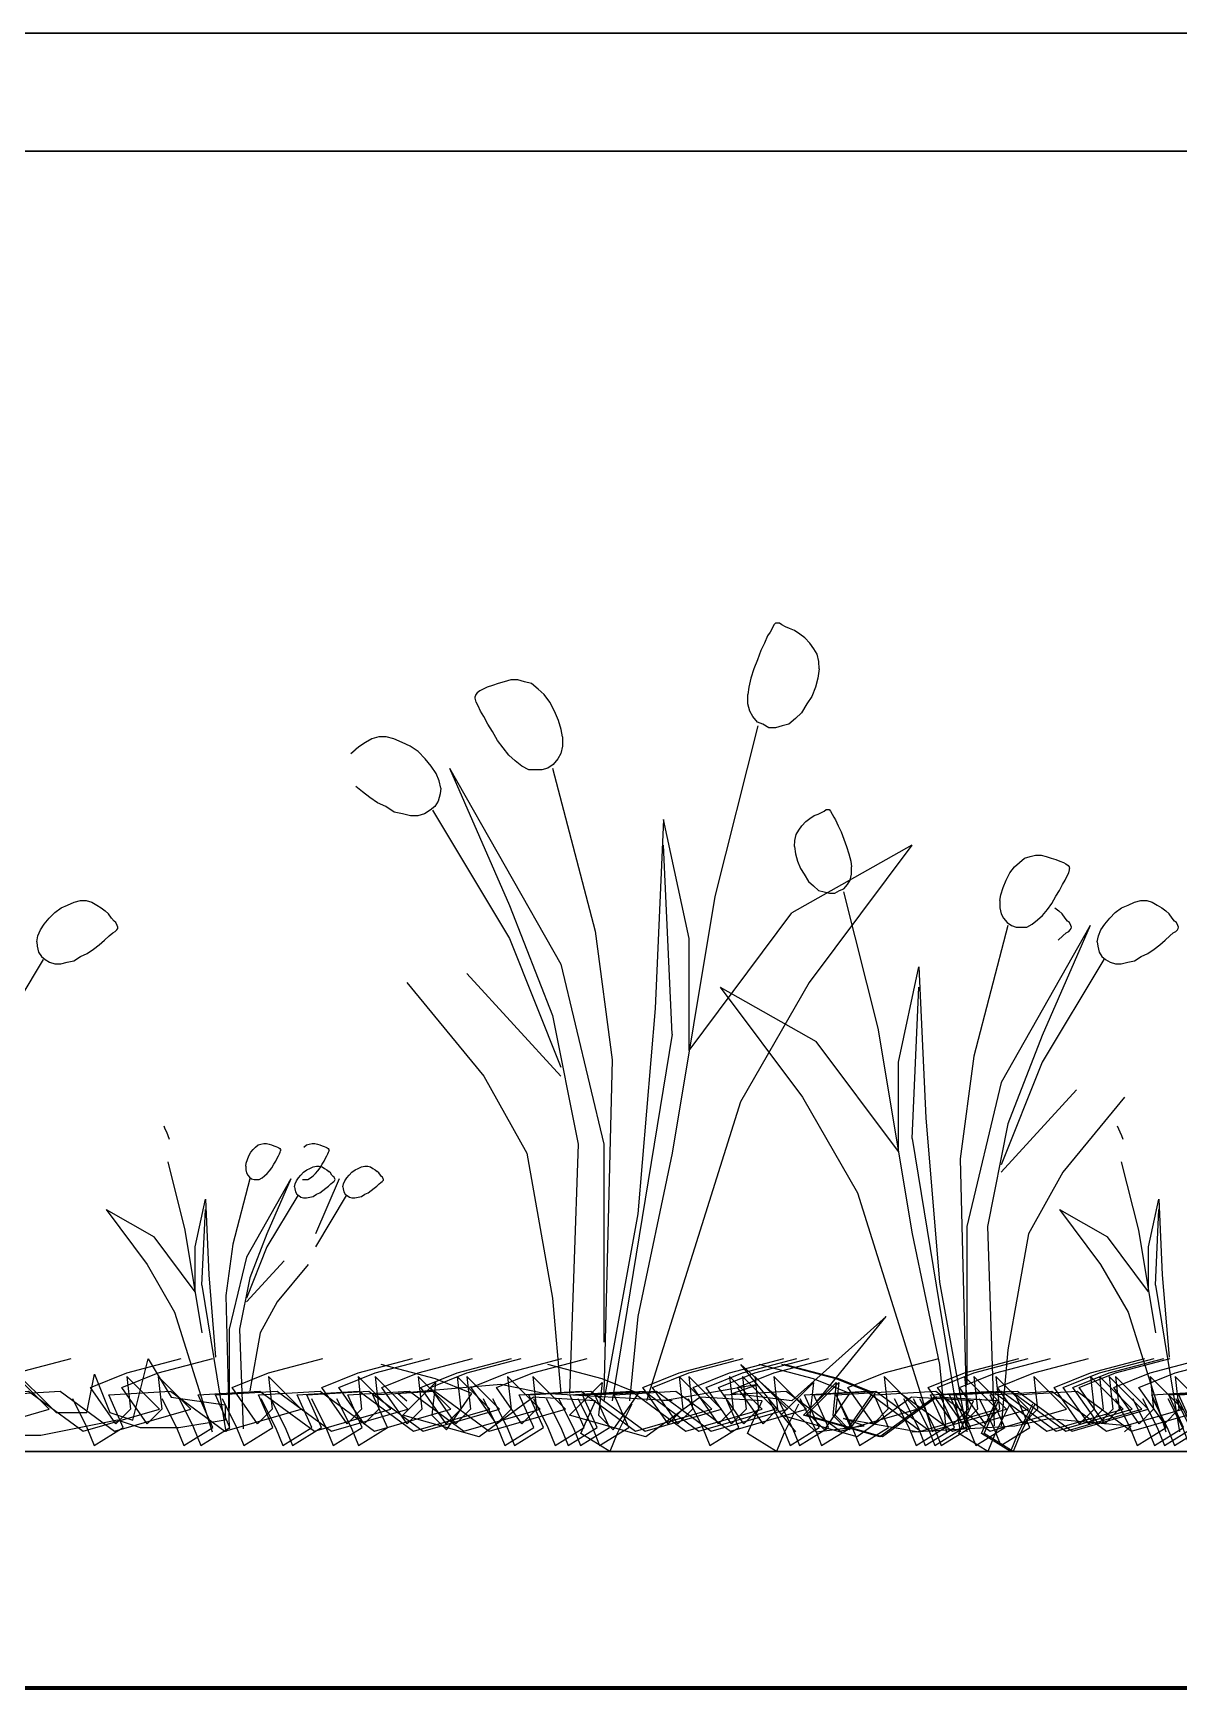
# Model space of a CAD drawing. Header units: metres. Extents: x -109 to 591, y -5 to 592.
# Drawn here: x 587.166 to 587.65, y 6.575 to 7.275 of the extents above; entities that cross this region are included whole.
import ezdxf

# ---------------------------------------------------------------- set-up
doc = ezdxf.new("R2010")
doc.units = ezdxf.units.M
doc.header["$LTSCALE"] = 0.03
doc.layers.add('ARBOLES', color=118, linetype='Continuous')
doc.layers.add('Areas verdes', color=74, linetype='Continuous')
doc.layers.add('Muro', color=7, linetype='Continuous', lineweight=70)
doc.layers.add('Muro bajo', color=7, linetype='Continuous', lineweight=30)

# ---------------------------------------------------------------- blocks, each defined once
blk = doc.blocks.new('palm1')
at = {"layer": 'ARBOLES', "color": 72}
blk.add_lwpolyline([(295.18443, 18.95684), (295.15734, 18.92976), (295.14831, 18.92976), (295.13928, 18.92976), (295.13476, 18.95233), (295.12573, 18.92976), (295.11218, 18.92525), (295.10315, 18.96135), (295.08961, 18.93879), (295.058, 18.93428), (295.058, 18.92525), (295.08509, 18.92074), (295.10767, 18.92074), (295.12122, 18.92525), (295.16637, 18.91623), (295.17992, 18.91623)], dxfattribs=at)

msp = doc.modelspace()

# ---------------------------------------------------------------- linework, layer by layer
at = {"layer": 'Areas verdes', "color": 6, "linetype": 'Continuous'}
for p, q in [((587.47748, 7.02144), (587.47647, 7.01989)), ((587.47834, 7.02299), (587.47748, 7.02144)), ((587.47911, 7.02454), (587.47834, 7.02299)), ((587.47981, 7.02532), (587.47911, 7.02454)), ((587.48051, 7.02532), (587.47981, 7.02532)), ((587.48144, 7.02532), (587.48051, 7.02532)), ((587.48253, 7.02454), (587.48144, 7.02532)), ((587.484, 7.02377), (587.48253, 7.02454)), ((587.48578, 7.02299), (587.484, 7.02377)), ((587.48788, 7.02221), (587.48578, 7.02299)), ((587.49005, 7.02066), (587.48788, 7.02221)), ((587.47515, 7.01678), (587.4736, 7.01368)), ((587.47647, 7.01989), (587.47515, 7.01678)), ((587.49222, 7.01911), (587.49005, 7.02066)), ((587.49432, 7.01678), (587.49222, 7.01911)), ((587.49603, 7.01445), (587.49432, 7.01678)), ((587.49742, 7.01213), (587.49603, 7.01445)), ((587.47213, 7.0098), (587.47065, 7.00592)), ((587.4736, 7.01368), (587.47213, 7.0098)), ((587.49812, 7.00902), (587.49742, 7.01213)), ((587.49828, 7.00592), (587.49812, 7.00902)), ((587.36505, 7.00049), (587.36241, 6.99971)), ((587.36784, 7.00126), (587.36505, 7.00049)), ((587.37071, 7.00126), (587.36784, 7.00126)), ((587.37366, 7.00049), (587.37071, 7.00126)), ((587.37653, 6.99971), (587.37366, 7.00049)), ((587.46941, 7.00204), (587.46848, 6.99816)), ((587.47065, 7.00592), (587.46941, 7.00204)), ((587.49773, 7.00204), (587.49665, 6.99816)), ((587.49828, 7.00592), (587.49773, 7.00204)), ((587.35295, 6.99506), (587.35271, 6.99428)), ((587.35279, 6.99351), (587.35271, 6.99428)), ((587.35318, 6.99195), (587.35279, 6.99351)), ((587.35357, 6.99583), (587.35295, 6.99506)), ((587.35465, 6.99661), (587.35357, 6.99583)), ((587.35605, 6.99738), (587.35465, 6.99661)), ((587.35783, 6.99816), (587.35605, 6.99738)), ((587.36001, 6.99894), (587.35783, 6.99816)), ((587.36241, 6.99971), (587.36001, 6.99894)), ((587.37933, 6.99738), (587.37653, 6.99971)), ((587.38189, 6.99506), (587.37933, 6.99738)), ((587.38429, 6.99195), (587.38189, 6.99506)), ((587.46848, 6.99816), (587.46802, 6.99506)), ((587.46809, 6.99118), (587.46802, 6.99506)), ((587.4951, 6.99428), (587.49308, 6.99118)), ((587.49665, 6.99816), (587.4951, 6.99428)), ((587.35395, 6.9904), (587.35318, 6.99195)), ((587.35504, 6.98807), (587.35395, 6.9904)), ((587.35644, 6.98575), (587.35504, 6.98807)), ((587.38631, 6.98807), (587.38429, 6.99195)), ((587.38794, 6.98419), (587.38631, 6.98807)), ((587.46887, 6.98807), (587.46809, 6.99118)), ((587.47027, 6.98575), (587.46887, 6.98807)), ((587.49075, 6.9873), (587.48819, 6.98497)), ((587.49308, 6.99118), (587.49075, 6.9873)), ((587.35807, 6.98264), (587.35644, 6.98575)), ((587.36001, 6.97954), (587.35807, 6.98264)), ((587.36218, 6.97566), (587.36001, 6.97954)), ((587.3891, 6.98031), (587.38794, 6.98419)), ((587.38972, 6.97721), (587.3891, 6.98031)), ((587.47213, 6.98342), (587.47027, 6.98575)), ((587.47438, 6.98264), (587.47213, 6.98342)), ((587.47694, 6.98109), (587.47438, 6.98264)), ((587.47973, 6.98109), (587.47694, 6.98109)), ((587.4826, 6.98187), (587.47973, 6.98109)), ((587.48547, 6.98264), (587.4826, 6.98187)), ((587.48819, 6.98497), (587.48547, 6.98264)), ((587.30399, 6.97333), (587.30189, 6.97178)), ((587.30639, 6.97488), (587.30399, 6.97333)), ((587.30903, 6.97643), (587.30639, 6.97488)), ((587.3119, 6.97721), (587.30903, 6.97643)), ((587.315, 6.97721), (587.3119, 6.97721)), ((587.31834, 6.97643), (587.315, 6.97721)), ((587.32183, 6.97488), (587.31834, 6.97643)), ((587.32525, 6.97333), (587.32183, 6.97488)), ((587.32858, 6.971), (587.32525, 6.97333)), ((587.36451, 6.97256), (587.36218, 6.97566)), ((587.36699, 6.96945), (587.36451, 6.97256)), ((587.38965, 6.97333), (587.38895, 6.97023)), ((587.38972, 6.97721), (587.38965, 6.97333)), ((587.30011, 6.97023), (587.30189, 6.97178)), ((587.33153, 6.9679), (587.32858, 6.971)), ((587.33409, 6.9648), (587.33153, 6.9679)), ((587.36971, 6.96712), (587.36699, 6.96945)), ((587.3725, 6.9648), (587.36971, 6.96712)), ((587.38577, 6.96557), (587.38352, 6.96402)), ((587.38763, 6.9679), (587.38577, 6.96557)), ((587.38895, 6.97023), (587.38763, 6.9679)), ((587.33619, 6.96169), (587.33409, 6.9648)), ((587.33751, 6.95859), (587.33619, 6.96169)), ((587.33813, 6.95549), (587.33751, 6.95859)), ((587.37537, 6.96324), (587.3725, 6.9648)), ((587.37824, 6.96324), (587.37537, 6.96324)), ((587.38096, 6.96324), (587.37824, 6.96324)), ((587.38352, 6.96402), (587.38096, 6.96324)), ((587.30499, 6.95393), (587.3022, 6.95626)), ((587.3081, 6.95161), (587.30499, 6.95393)), ((587.31143, 6.94928), (587.3081, 6.95161)), ((587.33789, 6.95316), (587.33712, 6.95005)), ((587.33813, 6.95549), (587.33789, 6.95316)), ((587.31493, 6.94773), (587.31143, 6.94928)), ((587.3185, 6.9454), (587.31493, 6.94773)), ((587.32199, 6.94462), (587.3185, 6.9454)), ((587.3254, 6.94385), (587.32199, 6.94462)), ((587.3313, 6.94462), (587.3285, 6.94385)), ((587.3337, 6.94617), (587.3313, 6.94462)), ((587.33564, 6.94773), (587.3337, 6.94617)), ((587.33712, 6.95005), (587.33564, 6.94773)), ((587.49612, 6.94392), (587.49779, 6.94454)), ((587.49779, 6.94454), (587.49922, 6.94516)), ((587.49922, 6.94516), (587.5004, 6.94579)), ((587.5004, 6.94579), (587.50127, 6.94641)), ((587.50127, 6.94641), (587.50202, 6.94641)), ((587.50202, 6.94641), (587.50257, 6.94641)), ((587.50257, 6.94641), (587.50313, 6.94579)), ((587.50313, 6.94579), (587.50375, 6.94454)), ((587.50375, 6.94454), (587.50444, 6.9433)), ((587.3285, 6.94385), (587.3254, 6.94385)), ((587.48848, 6.93585), (587.4896, 6.93772)), ((587.4896, 6.93772), (587.49097, 6.93958)), ((587.49097, 6.93958), (587.49264, 6.94144)), ((587.49264, 6.94144), (587.49438, 6.94268)), ((587.49438, 6.94268), (587.49612, 6.94392)), ((587.50444, 6.9433), (587.50524, 6.94206)), ((587.50524, 6.94206), (587.5063, 6.93958)), ((587.5063, 6.93958), (587.50754, 6.93709)), ((587.50754, 6.93709), (587.50872, 6.93399)), ((587.4878, 6.93089), (587.48792, 6.93337)), ((587.4878, 6.93089), (587.48824, 6.92778)), ((587.48792, 6.93337), (587.48848, 6.93585)), ((587.50872, 6.93399), (587.5099, 6.93089)), ((587.5099, 6.93089), (587.51089, 6.92778)), ((587.48824, 6.92778), (587.4891, 6.92468)), ((587.4891, 6.92468), (587.49035, 6.92158)), ((587.51089, 6.92778), (587.51164, 6.92468)), ((587.51164, 6.92468), (587.51201, 6.9222)), ((587.58091, 6.9222), (587.58296, 6.92406)), ((587.58296, 6.92406), (587.58519, 6.92592)), ((587.58519, 6.92592), (587.58749, 6.92654)), ((587.58749, 6.92654), (587.58985, 6.92716)), ((587.58985, 6.92716), (587.59215, 6.92716)), ((587.59215, 6.92716), (587.59438, 6.92654)), ((587.59438, 6.92654), (587.59649, 6.92592)), ((587.59649, 6.92592), (587.59842, 6.9253)), ((587.59842, 6.9253), (587.60015, 6.92468)), ((587.60015, 6.92468), (587.60158, 6.92406)), ((587.60158, 6.92406), (587.6027, 6.92344)), ((587.6027, 6.92344), (587.60357, 6.92282)), ((587.49035, 6.92158), (587.49196, 6.91909)), ((587.49196, 6.91909), (587.49382, 6.91599)), ((587.51021, 6.91475), (587.51133, 6.91661)), ((587.51133, 6.91661), (587.51195, 6.91909)), ((587.51195, 6.91909), (587.51201, 6.9222)), ((587.57607, 6.91351), (587.57737, 6.91661)), ((587.57737, 6.91661), (587.57899, 6.91971)), ((587.57899, 6.91971), (587.58091, 6.9222)), ((587.60127, 6.91475), (587.60239, 6.91661)), ((587.60239, 6.91661), (587.60326, 6.91847)), ((587.60326, 6.91847), (587.60388, 6.91971)), ((587.60357, 6.92282), (587.60406, 6.9222)), ((587.60388, 6.91971), (587.60419, 6.92096)), ((587.60406, 6.9222), (587.60425, 6.92158)), ((587.60419, 6.92096), (587.60425, 6.92158)), ((587.49382, 6.91599), (587.49587, 6.91413)), ((587.49587, 6.91413), (587.49804, 6.91227)), ((587.49804, 6.91227), (587.50034, 6.91164)), ((587.50034, 6.91164), (587.50264, 6.91102)), ((587.50264, 6.91102), (587.50487, 6.91102)), ((587.50487, 6.91102), (587.50692, 6.91227)), ((587.50692, 6.91227), (587.50872, 6.91289)), ((587.50872, 6.91289), (587.51021, 6.91475)), ((587.57464, 6.90792), (587.57514, 6.9104)), ((587.57514, 6.9104), (587.57607, 6.91351)), ((587.59668, 6.90668), (587.59842, 6.90978)), ((587.59842, 6.90978), (587.59997, 6.91227)), ((587.59997, 6.91227), (587.60127, 6.91475)), ((587.17248, 6.90047), (587.17484, 6.90295)), ((587.17484, 6.90295), (587.17751, 6.90482)), ((587.17751, 6.90482), (587.18024, 6.90606)), ((587.18024, 6.90606), (587.18303, 6.9073)), ((587.18303, 6.9073), (587.1857, 6.90792)), ((587.1857, 6.90792), (587.18819, 6.90792)), ((587.18819, 6.90792), (587.19048, 6.9073)), ((587.19048, 6.9073), (587.19259, 6.90606)), ((587.19259, 6.90606), (587.19452, 6.90482)), ((587.19452, 6.90482), (587.19619, 6.90357)), ((587.19762, 6.90233), (587.19619, 6.90357)), ((587.19892, 6.90047), (587.19762, 6.90233)), ((587.57464, 6.90792), (587.5747, 6.90482)), ((587.5747, 6.90482), (587.57526, 6.90233)), ((587.57526, 6.90233), (587.57632, 6.90047)), ((587.59283, 6.90171), (587.59482, 6.9042)), ((587.59482, 6.9042), (587.59668, 6.90668)), ((587.59795, 6.90482), (587.59962, 6.90357)), ((587.60105, 6.90233), (587.59962, 6.90357)), ((587.60235, 6.90047), (587.60105, 6.90233)), ((587.6212, 6.90047), (587.62356, 6.90295)), ((587.62356, 6.90295), (587.62623, 6.90482)), ((587.62623, 6.90482), (587.62896, 6.90606)), ((587.62896, 6.90606), (587.63175, 6.9073)), ((587.63175, 6.9073), (587.63442, 6.90792)), ((587.63442, 6.90792), (587.6369, 6.90792)), ((587.6369, 6.90792), (587.6392, 6.9073)), ((587.6392, 6.9073), (587.64131, 6.90606)), ((587.64131, 6.90606), (587.64323, 6.90482)), ((587.64323, 6.90482), (587.64491, 6.90357)), ((587.64634, 6.90233), (587.64491, 6.90357)), ((587.64764, 6.90047), (587.64634, 6.90233)), ((587.1677, 6.89302), (587.16876, 6.89551)), ((587.16876, 6.89551), (587.17043, 6.89799)), ((587.17043, 6.89799), (587.17248, 6.90047)), ((587.19992, 6.89923), (587.19892, 6.90047)), ((587.20073, 6.89861), (587.19992, 6.89923)), ((587.20041, 6.89488), (587.2011, 6.89551)), ((587.20128, 6.89737), (587.20073, 6.89861)), ((587.2011, 6.89551), (587.20147, 6.89613)), ((587.20153, 6.89675), (587.20128, 6.89737)), ((587.20147, 6.89613), (587.20153, 6.89675)), ((587.57632, 6.90047), (587.57781, 6.89861)), ((587.57781, 6.89861), (587.57961, 6.89737)), ((587.57961, 6.89737), (587.58166, 6.89675)), ((587.58166, 6.89675), (587.58383, 6.89675)), ((587.58383, 6.89675), (587.58613, 6.89675)), ((587.58613, 6.89675), (587.58842, 6.89799)), ((587.58842, 6.89799), (587.59066, 6.89985)), ((587.59066, 6.89985), (587.59283, 6.90171)), ((587.60335, 6.89923), (587.60235, 6.90047)), ((587.60415, 6.89861), (587.60335, 6.89923)), ((587.60384, 6.89488), (587.60453, 6.89551)), ((587.60471, 6.89737), (587.60415, 6.89861)), ((587.60453, 6.89551), (587.6049, 6.89613)), ((587.60496, 6.89675), (587.60471, 6.89737)), ((587.6049, 6.89613), (587.60496, 6.89675)), ((587.61642, 6.89302), (587.61747, 6.89551)), ((587.61747, 6.89551), (587.61915, 6.89799)), ((587.61915, 6.89799), (587.6212, 6.90047)), ((587.64863, 6.89923), (587.64764, 6.90047)), ((587.64944, 6.89861), (587.64863, 6.89923)), ((587.64913, 6.89488), (587.64981, 6.89551)), ((587.65, 6.89737), (587.64944, 6.89861)), ((587.64981, 6.89551), (587.65019, 6.89613)), ((587.65025, 6.89675), (587.65, 6.89737)), ((587.65019, 6.89613), (587.65025, 6.89675)), ((587.16721, 6.89054), (587.1677, 6.89302)), ((587.16721, 6.89054), (587.16739, 6.88868)), ((587.16739, 6.88868), (587.16801, 6.88619)), ((587.19123, 6.88744), (587.19371, 6.8893)), ((587.19371, 6.8893), (587.19595, 6.89116)), ((587.19595, 6.89116), (587.19787, 6.89302)), ((587.19787, 6.89302), (587.19936, 6.89426)), ((587.19936, 6.89426), (587.20041, 6.89488)), ((587.59937, 6.89116), (587.6013, 6.89302)), ((587.6013, 6.89302), (587.60279, 6.89426)), ((587.60279, 6.89426), (587.60384, 6.89488)), ((587.61592, 6.89054), (587.61642, 6.89302)), ((587.61592, 6.89054), (587.61611, 6.88868)), ((587.61611, 6.88868), (587.61673, 6.88619)), ((587.63994, 6.88744), (587.64243, 6.8893)), ((587.64243, 6.8893), (587.64466, 6.89116)), ((587.64466, 6.89116), (587.64659, 6.89302)), ((587.64659, 6.89302), (587.64808, 6.89426)), ((587.64808, 6.89426), (587.64913, 6.89488)), ((587.16801, 6.88619), (587.16919, 6.88433)), ((587.16919, 6.88433), (587.17074, 6.88309)), ((587.17074, 6.88309), (587.17267, 6.88185)), ((587.17267, 6.88185), (587.1749, 6.88123)), ((587.1749, 6.88123), (587.17739, 6.88123)), ((587.17739, 6.88123), (587.18012, 6.88185)), ((587.18012, 6.88185), (587.18291, 6.88247)), ((587.18291, 6.88247), (587.18577, 6.88433)), ((587.18577, 6.88433), (587.18856, 6.88557)), ((587.18856, 6.88557), (587.19123, 6.88744)), ((587.61673, 6.88619), (587.61791, 6.88433)), ((587.61791, 6.88433), (587.61946, 6.88309)), ((587.61946, 6.88309), (587.62138, 6.88185)), ((587.62138, 6.88185), (587.62362, 6.88123)), ((587.62362, 6.88123), (587.6261, 6.88123)), ((587.6261, 6.88123), (587.62883, 6.88185)), ((587.62883, 6.88185), (587.63163, 6.88247)), ((587.63163, 6.88247), (587.63448, 6.88433)), ((587.63448, 6.88433), (587.63727, 6.88557)), ((587.63727, 6.88557), (587.63994, 6.88744)), ((587.22095, 6.81264), (587.22148, 6.8114)), ((587.22148, 6.8114), (587.2221, 6.81015)), ((587.62438, 6.81264), (587.62491, 6.8114)), ((587.62491, 6.8114), (587.62553, 6.81015)), ((587.2221, 6.81015), (587.22269, 6.8086)), ((587.22269, 6.8086), (587.22328, 6.80705)), ((587.25981, 6.80364), (587.26093, 6.80457)), ((587.26093, 6.80457), (587.26208, 6.80488)), ((587.26208, 6.80488), (587.26326, 6.80519)), ((587.26326, 6.80519), (587.2644, 6.80519)), ((587.2644, 6.80519), (587.26552, 6.80488)), ((587.26552, 6.80488), (587.26658, 6.80457)), ((587.26658, 6.80457), (587.26754, 6.80426)), ((587.26754, 6.80426), (587.26841, 6.80395)), ((587.28028, 6.80364), (587.2814, 6.80457)), ((587.2814, 6.80457), (587.28255, 6.80488)), ((587.28255, 6.80488), (587.28373, 6.80519)), ((587.28373, 6.80519), (587.28488, 6.80519)), ((587.28488, 6.80519), (587.28599, 6.80488)), ((587.28599, 6.80488), (587.28705, 6.80457)), ((587.28705, 6.80457), (587.28801, 6.80426)), ((587.28801, 6.80426), (587.28888, 6.80395)), ((587.62553, 6.81015), (587.62612, 6.8086)), ((587.62612, 6.8086), (587.62671, 6.80705)), ((587.2559, 6.79681), (587.25637, 6.79836)), ((587.25637, 6.79836), (587.25702, 6.79991)), ((587.25702, 6.79991), (587.25782, 6.80146)), ((587.25782, 6.80146), (587.25879, 6.8027)), ((587.25879, 6.8027), (587.25981, 6.80364)), ((587.26754, 6.7965), (587.26832, 6.79774)), ((587.26832, 6.79774), (587.26897, 6.79898)), ((587.26841, 6.80395), (587.26912, 6.80364)), ((587.26897, 6.79898), (587.26953, 6.79991)), ((587.26912, 6.80364), (587.26968, 6.80333)), ((587.26953, 6.79991), (587.26996, 6.80084)), ((587.26968, 6.80333), (587.27012, 6.80302)), ((587.26996, 6.80084), (587.27027, 6.80146)), ((587.27012, 6.80302), (587.27036, 6.8027)), ((587.27027, 6.80146), (587.27043, 6.80208)), ((587.27036, 6.8027), (587.27046, 6.80239)), ((587.27043, 6.80208), (587.27046, 6.80239)), ((587.28801, 6.7965), (587.28879, 6.79774)), ((587.28879, 6.79774), (587.28944, 6.79898)), ((587.28888, 6.80395), (587.28959, 6.80364)), ((587.28944, 6.79898), (587.29, 6.79991)), ((587.28959, 6.80364), (587.29015, 6.80333)), ((587.29, 6.79991), (587.29043, 6.80084)), ((587.29015, 6.80333), (587.29059, 6.80302)), ((587.29043, 6.80084), (587.29074, 6.80146)), ((587.29059, 6.80302), (587.29083, 6.8027)), ((587.29074, 6.80146), (587.2909, 6.80208)), ((587.29083, 6.8027), (587.29093, 6.80239)), ((587.2909, 6.80208), (587.29093, 6.80239)), ((587.25565, 6.79557), (587.2559, 6.79681)), ((587.25565, 6.79557), (587.25568, 6.79401)), ((587.25568, 6.79401), (587.25596, 6.79277)), ((587.25596, 6.79277), (587.25649, 6.79184)), ((587.25649, 6.79184), (587.25724, 6.79091)), ((587.25724, 6.79091), (587.25814, 6.79029)), ((587.25814, 6.79029), (587.25916, 6.78998)), ((587.26139, 6.78998), (587.26254, 6.7906)), ((587.26254, 6.7906), (587.26366, 6.79153)), ((587.26366, 6.79153), (587.26475, 6.79246)), ((587.26475, 6.79246), (587.26574, 6.7937)), ((587.26574, 6.7937), (587.26667, 6.79495)), ((587.26667, 6.79495), (587.26754, 6.7965)), ((587.27707, 6.78936), (587.27791, 6.7906)), ((587.27791, 6.7906), (587.27893, 6.79184)), ((587.27893, 6.79184), (587.28011, 6.79308)), ((587.28011, 6.79308), (587.28144, 6.79401)), ((587.28144, 6.79401), (587.28281, 6.79464)), ((587.28187, 6.78998), (587.28301, 6.7906)), ((587.28281, 6.79464), (587.28421, 6.79526)), ((587.28301, 6.7906), (587.28413, 6.79153)), ((587.28413, 6.79153), (587.28522, 6.79246)), ((587.28421, 6.79526), (587.28554, 6.79557)), ((587.28522, 6.79246), (587.28621, 6.7937)), ((587.28554, 6.79557), (587.28678, 6.79557)), ((587.28621, 6.7937), (587.28714, 6.79495)), ((587.28678, 6.79557), (587.28793, 6.79526)), ((587.28714, 6.79495), (587.28801, 6.7965)), ((587.28793, 6.79526), (587.28899, 6.79464)), ((587.28899, 6.79464), (587.28995, 6.79401)), ((587.28995, 6.79401), (587.29079, 6.79339)), ((587.2915, 6.79277), (587.29079, 6.79339)), ((587.29215, 6.79184), (587.2915, 6.79277)), ((587.29265, 6.79122), (587.29215, 6.79184)), ((587.29305, 6.79091), (587.29265, 6.79122)), ((587.29333, 6.79029), (587.29305, 6.79091)), ((587.29346, 6.78998), (587.29333, 6.79029)), ((587.29754, 6.78936), (587.29838, 6.7906)), ((587.29838, 6.7906), (587.2994, 6.79184)), ((587.2994, 6.79184), (587.30058, 6.79308)), ((587.30058, 6.79308), (587.30192, 6.79401)), ((587.30192, 6.79401), (587.30328, 6.79464)), ((587.30328, 6.79464), (587.30468, 6.79526)), ((587.30468, 6.79526), (587.30601, 6.79557)), ((587.30601, 6.79557), (587.30725, 6.79557)), ((587.30725, 6.79557), (587.3084, 6.79526)), ((587.3084, 6.79526), (587.30946, 6.79464)), ((587.30946, 6.79464), (587.31042, 6.79401)), ((587.31042, 6.79401), (587.31126, 6.79339)), ((587.31197, 6.79277), (587.31126, 6.79339)), ((587.31262, 6.79184), (587.31197, 6.79277)), ((587.31312, 6.79122), (587.31262, 6.79184)), ((587.31352, 6.79091), (587.31312, 6.79122)), ((587.3138, 6.79029), (587.31352, 6.79091)), ((587.31393, 6.78998), (587.3138, 6.79029)), ((587.25916, 6.78998), (587.26025, 6.78998)), ((587.26025, 6.78998), (587.26139, 6.78998)), ((587.27629, 6.78688), (587.27654, 6.78812)), ((587.27629, 6.78688), (587.27638, 6.78595)), ((587.27638, 6.78595), (587.2767, 6.7847)), ((587.27654, 6.78812), (587.27707, 6.78936)), ((587.2767, 6.7847), (587.27728, 6.78377)), ((587.27728, 6.78377), (587.27806, 6.78315)), ((587.27806, 6.78315), (587.27902, 6.78253)), ((587.27963, 6.78998), (587.28072, 6.78998)), ((587.28072, 6.78998), (587.28187, 6.78998)), ((587.28414, 6.78284), (587.28557, 6.78377)), ((587.28557, 6.78377), (587.28697, 6.78439)), ((587.28697, 6.78439), (587.2883, 6.78532)), ((587.2883, 6.78532), (587.28954, 6.78626)), ((587.28954, 6.78626), (587.29066, 6.78719)), ((587.29066, 6.78719), (587.29162, 6.78812)), ((587.29162, 6.78812), (587.29237, 6.78874)), ((587.29237, 6.78874), (587.2929, 6.78905)), ((587.2929, 6.78905), (587.29324, 6.78936)), ((587.29324, 6.78936), (587.29342, 6.78967)), ((587.29342, 6.78967), (587.29346, 6.78998)), ((587.29676, 6.78688), (587.29701, 6.78812)), ((587.29676, 6.78688), (587.29686, 6.78595)), ((587.29686, 6.78595), (587.29717, 6.7847)), ((587.29701, 6.78812), (587.29754, 6.78936)), ((587.29717, 6.7847), (587.29776, 6.78377)), ((587.29776, 6.78377), (587.29853, 6.78315)), ((587.29853, 6.78315), (587.29949, 6.78253)), ((587.30462, 6.78284), (587.30604, 6.78377)), ((587.30604, 6.78377), (587.30744, 6.78439)), ((587.30744, 6.78439), (587.30877, 6.78532)), ((587.30877, 6.78532), (587.31002, 6.78626)), ((587.31002, 6.78626), (587.31113, 6.78719)), ((587.31113, 6.78719), (587.3121, 6.78812)), ((587.3121, 6.78812), (587.31284, 6.78874)), ((587.31284, 6.78874), (587.31337, 6.78905)), ((587.31337, 6.78905), (587.31371, 6.78936)), ((587.31371, 6.78936), (587.3139, 6.78967)), ((587.3139, 6.78967), (587.31393, 6.78998)), ((587.27902, 6.78253), (587.28014, 6.78222)), ((587.28014, 6.78222), (587.28138, 6.78222)), ((587.28138, 6.78222), (587.28275, 6.78253)), ((587.28275, 6.78253), (587.28414, 6.78284)), ((587.29949, 6.78253), (587.30061, 6.78222)), ((587.30061, 6.78222), (587.30185, 6.78222)), ((587.30185, 6.78222), (587.30322, 6.78253)), ((587.30322, 6.78253), (587.30462, 6.78284))]:
    msp.add_line(p, q, dxfattribs=at)
at = {"layer": 'Areas verdes', "linetype": 'Continuous'}
for p, q in [((587.47228, 6.98187), (587.45413, 6.90971)), ((587.34193, 6.96402), (587.36722, 6.90583)), ((587.34193, 6.96402), (587.38895, 6.881)), ((587.38538, 6.96402), (587.40346, 6.89496)), ((587.33463, 6.94617), (587.36722, 6.89186)), ((587.4324, 6.94229), (587.42883, 6.86237)), ((587.44326, 6.89186), (587.4324, 6.94229)), ((587.43605, 6.85151), (587.4324, 6.93143)), ((587.53746, 6.93143), (587.48672, 6.90272)), ((587.53746, 6.93143), (587.49401, 6.87324)), ((587.45413, 6.90971), (587.43605, 6.80108)), ((587.5086, 6.91164), (587.52312, 6.85392)), ((587.36722, 6.90583), (587.38538, 6.85927)), ((587.44326, 6.84453), (587.48672, 6.90272)), ((587.57812, 6.89737), (587.56365, 6.84212)), ((587.61288, 6.89737), (587.57526, 6.83095)), ((587.61288, 6.89737), (587.59264, 6.85081)), ((587.36722, 6.89186), (587.38895, 6.83754)), ((587.40346, 6.89496), (587.41067, 6.84065)), ((587.44326, 6.84453), (587.44326, 6.89186)), ((587.17, 6.88309), (587.14393, 6.83964)), ((587.61871, 6.88309), (587.59264, 6.83964)), ((587.38895, 6.83367), (587.34914, 6.87712)), ((587.38895, 6.881), (587.40711, 6.80496)), ((587.53181, 6.83964), (587.5405, 6.87999)), ((587.5405, 6.87999), (587.54336, 6.81605)), ((587.32377, 6.87324), (587.35636, 6.83367)), ((587.45645, 6.8713), (587.49705, 6.84833)), ((587.45645, 6.8713), (587.49121, 6.82474)), ((587.49401, 6.87324), (587.46499, 6.8228)), ((587.53758, 6.80736), (587.5405, 6.8713)), ((587.42883, 6.86237), (587.42154, 6.77547)), ((587.38538, 6.85927), (587.39624, 6.80496)), ((587.52312, 6.85392), (587.53758, 6.76701)), ((587.43605, 6.85151), (587.41067, 6.69633)), ((587.53181, 6.80177), (587.49705, 6.84833)), ((587.59264, 6.85081), (587.57812, 6.81357)), ((587.41067, 6.84065), (587.40711, 6.69943)), ((587.53181, 6.80177), (587.53181, 6.83964)), ((587.56365, 6.84212), (587.55788, 6.79867)), ((587.59264, 6.83964), (587.57526, 6.79619)), ((587.35636, 6.83367), (587.37452, 6.80108)), ((587.57526, 6.83095), (587.56074, 6.77012)), ((587.57526, 6.79308), (587.60711, 6.82784)), ((587.46499, 6.8228), (587.42518, 6.69633)), ((587.49121, 6.82474), (587.51443, 6.78439)), ((587.6274, 6.82474), (587.60133, 6.79308)), ((587.54336, 6.81605), (587.54919, 6.74653)), ((587.57812, 6.81357), (587.56943, 6.77012)), ((587.39624, 6.80496), (587.3926, 6.69943)), ((587.40711, 6.80496), (587.40711, 6.72116)), ((587.53758, 6.80736), (587.55788, 6.68321)), ((587.22263, 6.79743), (587.22989, 6.76856)), ((587.37452, 6.80108), (587.38538, 6.73978)), ((587.43605, 6.80108), (587.42154, 6.73202)), ((587.55788, 6.79867), (587.56074, 6.6857)), ((587.62606, 6.79743), (587.63332, 6.76856)), ((587.25739, 6.79029), (587.25016, 6.76267)), ((587.27477, 6.79029), (587.25596, 6.75708)), ((587.27477, 6.79029), (587.26465, 6.76701)), ((587.29524, 6.79029), (587.28512, 6.76701)), ((587.60133, 6.79308), (587.58681, 6.76701)), ((587.27769, 6.78315), (587.26465, 6.76143)), ((587.29816, 6.78315), (587.28512, 6.76143)), ((587.51443, 6.78439), (587.54627, 6.68321)), ((587.19656, 6.77725), (587.21686, 6.76577)), ((587.19656, 6.77725), (587.21394, 6.75398)), ((587.23424, 6.76143), (587.23858, 6.7816)), ((587.23712, 6.74529), (587.23858, 6.77725)), ((587.23858, 6.7816), (587.24001, 6.74963)), ((587.59999, 6.77725), (587.62029, 6.76577)), ((587.59999, 6.77725), (587.61737, 6.75398)), ((587.63767, 6.76143), (587.64201, 6.7816)), ((587.64055, 6.74529), (587.64201, 6.77725)), ((587.64201, 6.7816), (587.64344, 6.74963)), ((587.42154, 6.77547), (587.40711, 6.69633)), ((587.56074, 6.77012), (587.56074, 6.70308)), ((587.56943, 6.77012), (587.57235, 6.6857)), ((587.23424, 6.74249), (587.21686, 6.76577)), ((587.22989, 6.76856), (587.23712, 6.72511)), ((587.25016, 6.76267), (587.24727, 6.74094)), ((587.26465, 6.76701), (587.25739, 6.74839)), ((587.53758, 6.76701), (587.54919, 6.71177)), ((587.58681, 6.76701), (587.57812, 6.71797)), ((587.63767, 6.74249), (587.62029, 6.76577)), ((587.63332, 6.76856), (587.64055, 6.72511)), ((587.23424, 6.74249), (587.23424, 6.76143)), ((587.25596, 6.75708), (587.2487, 6.72666)), ((587.26465, 6.76143), (587.25596, 6.7397)), ((587.25596, 6.73815), (587.27188, 6.75553)), ((587.63767, 6.74249), (587.63767, 6.76143)), ((587.21394, 6.75398), (587.22555, 6.7338)), ((587.24001, 6.74963), (587.24293, 6.71487)), ((587.25739, 6.74839), (587.25305, 6.72666)), ((587.28203, 6.75398), (587.269, 6.73815)), ((587.61737, 6.75398), (587.62898, 6.7338)), ((587.64344, 6.74963), (587.64636, 6.71487)), ((587.23712, 6.74529), (587.24727, 6.68321)), ((587.54919, 6.74653), (587.56074, 6.68321)), ((587.64055, 6.74529), (587.6507, 6.68321)), ((587.24727, 6.74094), (587.2487, 6.68445)), ((587.269, 6.73815), (587.26174, 6.72511)), ((587.38538, 6.73978), (587.38895, 6.69943)), ((587.22555, 6.7338), (587.24147, 6.68321)), ((587.42154, 6.73202), (587.41797, 6.69633)), ((587.5266, 6.73202), (587.48672, 6.69633)), ((587.49758, 6.69633), (587.5266, 6.73202)), ((587.62898, 6.7338), (587.6449, 6.68321)), ((587.2487, 6.72666), (587.2487, 6.69314)), ((587.25305, 6.72666), (587.2545, 6.68445)), ((587.26174, 6.72511), (587.25739, 6.70059)), ((587.57812, 6.71797), (587.57526, 6.6857)), ((587.46514, 6.71177), (587.49705, 6.68321)), ((587.48836, 6.68321), (587.46514, 6.71177)), ((587.54919, 6.71177), (587.55205, 6.68321)), ((587.36365, 6.70331), (587.3202, 6.69943)), ((587.3202, 6.69943), (587.32377, 6.69633)), ((587.38173, 6.69943), (587.36365, 6.70331)), ((587.43605, 6.69633), (587.38173, 6.69943)), ((587.47228, 6.70331), (587.4324, 6.69633)), ((587.46142, 6.69943), (587.47228, 6.70331)), ((587.48672, 6.69633), (587.46142, 6.69943)), ((587.49705, 6.68321), (587.51729, 6.6857)), ((587.5086, 6.6888), (587.5405, 6.68321)), ((587.51729, 6.6857), (587.5086, 6.6888)), ((587.53758, 6.68321), (587.58104, 6.6857)), ((587.58104, 6.6857), (587.5955, 6.6888)), ((587.5955, 6.6888), (587.63026, 6.6857)), ((587.63026, 6.6857), (587.6274, 6.68321))]:
    msp.add_line(p, q, dxfattribs=at)
at = {"layer": 'Areas verdes'}
for points in [[(587.07573, 6.69737), (587.08188, 6.68509), (587.08495, 6.67741), (587.09724, 6.68509), (587.0911, 6.69891), (587.11722, 6.70044), (587.14027, 6.68355), (587.17254, 6.69276), (587.15871, 6.70658), (587.16024, 6.69276), (587.1541, 6.68662), (587.14334, 6.70198), (587.15871, 6.70812), (587.18176, 6.71426)], [(587.12232, 6.69737), (587.12847, 6.68509), (587.13154, 6.67741), (587.14383, 6.68509), (587.13769, 6.69891), (587.16381, 6.70044), (587.18686, 6.68355), (587.21913, 6.69276), (587.2053, 6.70658), (587.20683, 6.69276), (587.20069, 6.68662), (587.18993, 6.70198), (587.2053, 6.70812), (587.22835, 6.71426)], [(587.13565, 6.69737), (587.1418, 6.68509), (587.14487, 6.67741), (587.15716, 6.68509), (587.15102, 6.69891), (587.17714, 6.70044), (587.20019, 6.68355), (587.23246, 6.69276), (587.21863, 6.70658), (587.22017, 6.69276), (587.21402, 6.68662), (587.20326, 6.70198), (587.21863, 6.70812), (587.24168, 6.71426)], [(587.18231, 6.69737), (587.18846, 6.68509), (587.19153, 6.67741), (587.20382, 6.68509), (587.19767, 6.69891), (587.2238, 6.70044), (587.24685, 6.68355), (587.27912, 6.69276), (587.26529, 6.70658), (587.26682, 6.69276), (587.26068, 6.68662), (587.24992, 6.70198), (587.26529, 6.70812), (587.28834, 6.71426)], [(587.22018, 6.69737), (587.22633, 6.68509), (587.2294, 6.67741), (587.24169, 6.68509), (587.23555, 6.69891), (587.26167, 6.70044), (587.28472, 6.68355), (587.31699, 6.69276), (587.30316, 6.70658), (587.3047, 6.69276), (587.29855, 6.68662), (587.28779, 6.70198), (587.30316, 6.70812), (587.32621, 6.71426)], [(587.22747, 6.69737), (587.23361, 6.68509), (587.23669, 6.67741), (587.24898, 6.68509), (587.24283, 6.69891), (587.26896, 6.70044), (587.292, 6.68355), (587.32427, 6.69276), (587.31044, 6.70658), (587.31198, 6.69276), (587.30583, 6.68662), (587.29508, 6.70198), (587.31044, 6.70812), (587.33349, 6.71426)], [(587.24563, 6.69737), (587.25178, 6.68509), (587.25485, 6.67741), (587.26714, 6.68509), (587.261, 6.69891), (587.28712, 6.70044), (587.31017, 6.68355), (587.34244, 6.69276), (587.32861, 6.70658), (587.33015, 6.69276), (587.324, 6.68662), (587.31324, 6.70198), (587.32861, 6.70812), (587.35166, 6.71426)], [(587.26211, 6.69737), (587.26826, 6.68509), (587.27133, 6.67741), (587.28363, 6.68509), (587.27748, 6.69891), (587.3036, 6.70044), (587.32665, 6.68355), (587.35892, 6.69276), (587.34509, 6.70658), (587.34663, 6.69276), (587.34048, 6.68662), (587.32973, 6.70198), (587.34509, 6.70812), (587.36814, 6.71426)], [(587.26619, 6.69737), (587.27233, 6.68509), (587.27541, 6.67741), (587.2877, 6.68509), (587.28155, 6.69891), (587.30768, 6.70044), (587.33073, 6.68355), (587.363, 6.69276), (587.34917, 6.70658), (587.3507, 6.69276), (587.34456, 6.68662), (587.3338, 6.70198), (587.34917, 6.70812), (587.37222, 6.71426)], [(587.28343, 6.69737), (587.28958, 6.68509), (587.29265, 6.67741), (587.30495, 6.68509), (587.2988, 6.69891), (587.32492, 6.70044), (587.34797, 6.68355), (587.38024, 6.69276), (587.36641, 6.70658), (587.36795, 6.69276), (587.3618, 6.68662), (587.35105, 6.70198), (587.36641, 6.70812), (587.38946, 6.71426)], [(587.2941, 6.69737), (587.30025, 6.68509), (587.30332, 6.67741), (587.31561, 6.68509), (587.30947, 6.69891), (587.33559, 6.70044), (587.35864, 6.68355), (587.39091, 6.69276), (587.37708, 6.70658), (587.37862, 6.69276), (587.37247, 6.68662), (587.36171, 6.70198), (587.37708, 6.70812), (587.40013, 6.71426)], [(587.35604, 6.69737), (587.36218, 6.68509), (587.36525, 6.67741), (587.37755, 6.68509), (587.3714, 6.69891), (587.39752, 6.70044), (587.42057, 6.68355), (587.45284, 6.69276), (587.43901, 6.70658), (587.44055, 6.69276), (587.4344, 6.68662), (587.42365, 6.70198), (587.43901, 6.70812), (587.46206, 6.71426)], [(587.36011, 6.69737), (587.36626, 6.68509), (587.36933, 6.67741), (587.38162, 6.68509), (587.37547, 6.69891), (587.4016, 6.70044), (587.42465, 6.68355), (587.45692, 6.69276), (587.44309, 6.70658), (587.44462, 6.69276), (587.43848, 6.68662), (587.42772, 6.70198), (587.44309, 6.70812), (587.46614, 6.71426)], [(587.37735, 6.69737), (587.3835, 6.68509), (587.38657, 6.67741), (587.39887, 6.68509), (587.39272, 6.69891), (587.41884, 6.70044), (587.44189, 6.68355), (587.47416, 6.69276), (587.46033, 6.70658), (587.46187, 6.69276), (587.45572, 6.68662), (587.44497, 6.70198), (587.46033, 6.70812), (587.48338, 6.71426)], [(587.38283, 6.69737), (587.38898, 6.68509), (587.39205, 6.67741), (587.40435, 6.68509), (587.3982, 6.69891), (587.42432, 6.70044), (587.44737, 6.68355), (587.47964, 6.69276), (587.46581, 6.70658), (587.46735, 6.69276), (587.4612, 6.68662), (587.45044, 6.70198), (587.46581, 6.70812), (587.48886, 6.71426)], [(587.38802, 6.69737), (587.39417, 6.68509), (587.39724, 6.67741), (587.40953, 6.68509), (587.40339, 6.69891), (587.42951, 6.70044), (587.45256, 6.68355), (587.48483, 6.69276), (587.471, 6.70658), (587.47254, 6.69276), (587.46639, 6.68662), (587.45563, 6.70198), (587.471, 6.70812), (587.49405, 6.71426)], [(587.39617, 6.69737), (587.40231, 6.68509), (587.40539, 6.67741), (587.41768, 6.68509), (587.41153, 6.69891), (587.43766, 6.70044), (587.4607, 6.68355), (587.49297, 6.69276), (587.47914, 6.70658), (587.48068, 6.69276), (587.47453, 6.68662), (587.46378, 6.70198), (587.47914, 6.70812), (587.50219, 6.71426)], [(587.44282, 6.69737), (587.44897, 6.68509), (587.45204, 6.67741), (587.46433, 6.68509), (587.45819, 6.69891), (587.48431, 6.70044), (587.50736, 6.68355), (587.53963, 6.69276), (587.5258, 6.70658), (587.52734, 6.69276), (587.52119, 6.68662), (587.51043, 6.70198), (587.5258, 6.70812), (587.54885, 6.71426)], [(587.47675, 6.69737), (587.4829, 6.68509), (587.48597, 6.67741), (587.49827, 6.68509), (587.49212, 6.69891), (587.51824, 6.70044), (587.54129, 6.68355), (587.57356, 6.69276), (587.55973, 6.70658), (587.56127, 6.69276), (587.55512, 6.68662), (587.54436, 6.70198), (587.55973, 6.70812), (587.58278, 6.71426)], [(587.4807, 6.69737), (587.48684, 6.68509), (587.48991, 6.67741), (587.50221, 6.68509), (587.49606, 6.69891), (587.52218, 6.70044), (587.54523, 6.68355), (587.5775, 6.69276), (587.56367, 6.70658), (587.56521, 6.69276), (587.55906, 6.68662), (587.54831, 6.70198), (587.56367, 6.70812), (587.58672, 6.71426)], [(587.49009, 6.69737), (587.49623, 6.68509), (587.49931, 6.67741), (587.5116, 6.68509), (587.50545, 6.69891), (587.53158, 6.70044), (587.55462, 6.68355), (587.58689, 6.69276), (587.57306, 6.70658), (587.5746, 6.69276), (587.56845, 6.68662), (587.5577, 6.70198), (587.57306, 6.70812), (587.59611, 6.71426)], [(587.50614, 6.69737), (587.51229, 6.68509), (587.51536, 6.67741), (587.52766, 6.68509), (587.52151, 6.69891), (587.54763, 6.70044), (587.57068, 6.68355), (587.60295, 6.69276), (587.58912, 6.70658), (587.59066, 6.69276), (587.58451, 6.68662), (587.57376, 6.70198), (587.58912, 6.70812), (587.61217, 6.71426)], [(587.53006, 6.69737), (587.5362, 6.68509), (587.53928, 6.67741), (587.55157, 6.68509), (587.54542, 6.69891), (587.57155, 6.70044), (587.5946, 6.68355), (587.62687, 6.69276), (587.61304, 6.70658), (587.61457, 6.69276), (587.60843, 6.68662), (587.59767, 6.70198), (587.61304, 6.70812), (587.63609, 6.71426)], [(587.53396, 6.69737), (587.5401, 6.68509), (587.54317, 6.67741), (587.55547, 6.68509), (587.54932, 6.69891), (587.57544, 6.70044), (587.59849, 6.68355), (587.63076, 6.69276), (587.61693, 6.70658), (587.61847, 6.69276), (587.61232, 6.68662), (587.60157, 6.70198), (587.61693, 6.70812), (587.63998, 6.71426)], [(587.53803, 6.69737), (587.54418, 6.68509), (587.54725, 6.67741), (587.55954, 6.68509), (587.55339, 6.69891), (587.57952, 6.70044), (587.60257, 6.68355), (587.63484, 6.69276), (587.62101, 6.70658), (587.62254, 6.69276), (587.6164, 6.68662), (587.60564, 6.70198), (587.62101, 6.70812), (587.64406, 6.71426)], [(587.54073, 6.69737), (587.54687, 6.68509), (587.54995, 6.67741), (587.56224, 6.68509), (587.55609, 6.69891), (587.58221, 6.70044), (587.60526, 6.68355), (587.63753, 6.69276), (587.6237, 6.70658), (587.62524, 6.69276), (587.61909, 6.68662), (587.60834, 6.70198), (587.6237, 6.70812), (587.64675, 6.71426)], [(587.55527, 6.69737), (587.56142, 6.68509), (587.56449, 6.67741), (587.57679, 6.68509), (587.57064, 6.69891), (587.59676, 6.70044), (587.61981, 6.68355), (587.65208, 6.69276), (587.63825, 6.70658), (587.63979, 6.69276), (587.63364, 6.68662), (587.62289, 6.70198), (587.63825, 6.70812), (587.6613, 6.71426)], [(587.56594, 6.69737), (587.57209, 6.68509), (587.57516, 6.67741), (587.58745, 6.68509), (587.58131, 6.69891), (587.60743, 6.70044), (587.63048, 6.68355), (587.66275, 6.69276), (587.64892, 6.70658), (587.65046, 6.69276), (587.64431, 6.68662), (587.63355, 6.70198), (587.64892, 6.70812), (587.67197, 6.71426)], [(587.62361, 6.69737), (587.62976, 6.68509), (587.63283, 6.67741), (587.64512, 6.68509), (587.63898, 6.69891), (587.6651, 6.70044), (587.68815, 6.68355), (587.72042, 6.69276), (587.70659, 6.70658), (587.70813, 6.69276), (587.70198, 6.68662), (587.69122, 6.70198), (587.70659, 6.70812), (587.72964, 6.71426)], [(587.6309, 6.69737), (587.63704, 6.68509), (587.64012, 6.67741), (587.65241, 6.68509), (587.64626, 6.69891), (587.67239, 6.70044), (587.69543, 6.68355), (587.7277, 6.69276), (587.71387, 6.70658), (587.71541, 6.69276), (587.70926, 6.68662), (587.69851, 6.70198), (587.71387, 6.70812), (587.73692, 6.71426)], [(587.63512, 6.69737), (587.64127, 6.68509), (587.64434, 6.67741), (587.65664, 6.68509), (587.65049, 6.69891), (587.67661, 6.70044), (587.69966, 6.68355), (587.73193, 6.69276), (587.7181, 6.70658), (587.71964, 6.69276), (587.71349, 6.68662), (587.70274, 6.70198), (587.7181, 6.70812), (587.74115, 6.71426)], [(587.63933, 6.69737), (587.64547, 6.68509), (587.64855, 6.67741), (587.66084, 6.68509), (587.65469, 6.69891), (587.68082, 6.70044), (587.70387, 6.68355), (587.73613, 6.69276), (587.72231, 6.70658), (587.72384, 6.69276), (587.71769, 6.68662), (587.70694, 6.70198), (587.72231, 6.70812), (587.74535, 6.71426)], [(587.64579, 6.69737), (587.65194, 6.68509), (587.65501, 6.67741), (587.6673, 6.68509), (587.66116, 6.69891), (587.68728, 6.70044), (587.71033, 6.68355), (587.7426, 6.69276), (587.72877, 6.70658), (587.73031, 6.69276), (587.72416, 6.68662), (587.7134, 6.70198), (587.72877, 6.70812), (587.75182, 6.71426)], [(587.64906, 6.69737), (587.65521, 6.68509), (587.65828, 6.67741), (587.67057, 6.68509), (587.66443, 6.69891), (587.69055, 6.70044), (587.7136, 6.68355), (587.74587, 6.69276), (587.73204, 6.70658), (587.73357, 6.69276), (587.72743, 6.68662), (587.71667, 6.70198), (587.73204, 6.70812), (587.75509, 6.71426)], [(587.64999, 6.69737), (587.65614, 6.68509), (587.65921, 6.67741), (587.67151, 6.68509), (587.66536, 6.69891), (587.69148, 6.70044), (587.71453, 6.68355), (587.7468, 6.69276), (587.73297, 6.70658), (587.73451, 6.69276), (587.72836, 6.68662), (587.71761, 6.70198), (587.73297, 6.70812), (587.75602, 6.71426)], [(587.41895, 6.69487), (587.4128, 6.68258), (587.40973, 6.67491), (587.39743, 6.68258), (587.40358, 6.6964), (587.37746, 6.69794), (587.35441, 6.68105), (587.32214, 6.69026), (587.33597, 6.70408), (587.33443, 6.69026), (587.34058, 6.68412), (587.35133, 6.69947), (587.33597, 6.70561), (587.31292, 6.71175)], [(587.48946, 6.69487), (587.48332, 6.68258), (587.48024, 6.67491), (587.46795, 6.68258), (587.4741, 6.6964), (587.44797, 6.69794), (587.42493, 6.68105), (587.39266, 6.69026), (587.40649, 6.70408), (587.40495, 6.69026), (587.4111, 6.68412), (587.42185, 6.69947), (587.40649, 6.70561), (587.38344, 6.71175)], [(587.57888, 6.69487), (587.57274, 6.68258), (587.56966, 6.67491), (587.55737, 6.68258), (587.56352, 6.6964), (587.53739, 6.69794), (587.51434, 6.68105), (587.48207, 6.69026), (587.4959, 6.70408), (587.49437, 6.69026), (587.50051, 6.68412), (587.51127, 6.69947), (587.4959, 6.70561), (587.47285, 6.71175)], [(587.58851, 6.69487), (587.58237, 6.68258), (587.57929, 6.67491), (587.567, 6.68258), (587.57315, 6.6964), (587.54702, 6.69794), (587.52397, 6.68105), (587.4917, 6.69026), (587.50553, 6.70408), (587.504, 6.69026), (587.51014, 6.68412), (587.5209, 6.69947), (587.50553, 6.70561), (587.48249, 6.71175)], [(587.58954, 6.69487), (587.5834, 6.68258), (587.58032, 6.67491), (587.56803, 6.68258), (587.57418, 6.6964), (587.54805, 6.69794), (587.525, 6.68105), (587.49273, 6.69026), (587.50656, 6.70408), (587.50503, 6.69026), (587.51117, 6.68412), (587.52193, 6.69947), (587.50656, 6.70561), (587.48351, 6.71175)]]:
    msp.add_lwpolyline(points, dxfattribs=at)
at = {"layer": 'Muro'}
msp.add_line((578.79946, 6.57491), (591.25003, 6.57491), dxfattribs=at)
at = {"layer": 'Muro bajo'}
for p, q in [((588.28491, 7.27491), (581.88491, 7.27491)), ((588.28491, 7.22491), (581.88491, 7.22491)), ((591.25003, 6.67491), (578.79946, 6.67491))]:
    msp.add_line(p, q, dxfattribs=at)

# ---------------------------------------------------------------- block references
at = {"layer": 'ARBOLES', "color": 35, "xscale": -0.7199999999999989, "yscale": 0.7199999999999989, "zscale": 0.7200000000000001}
msp.add_blockref('palm1', (799.68868, -6.93808), dxfattribs=at)

doc.saveas('drawing.dxf')
